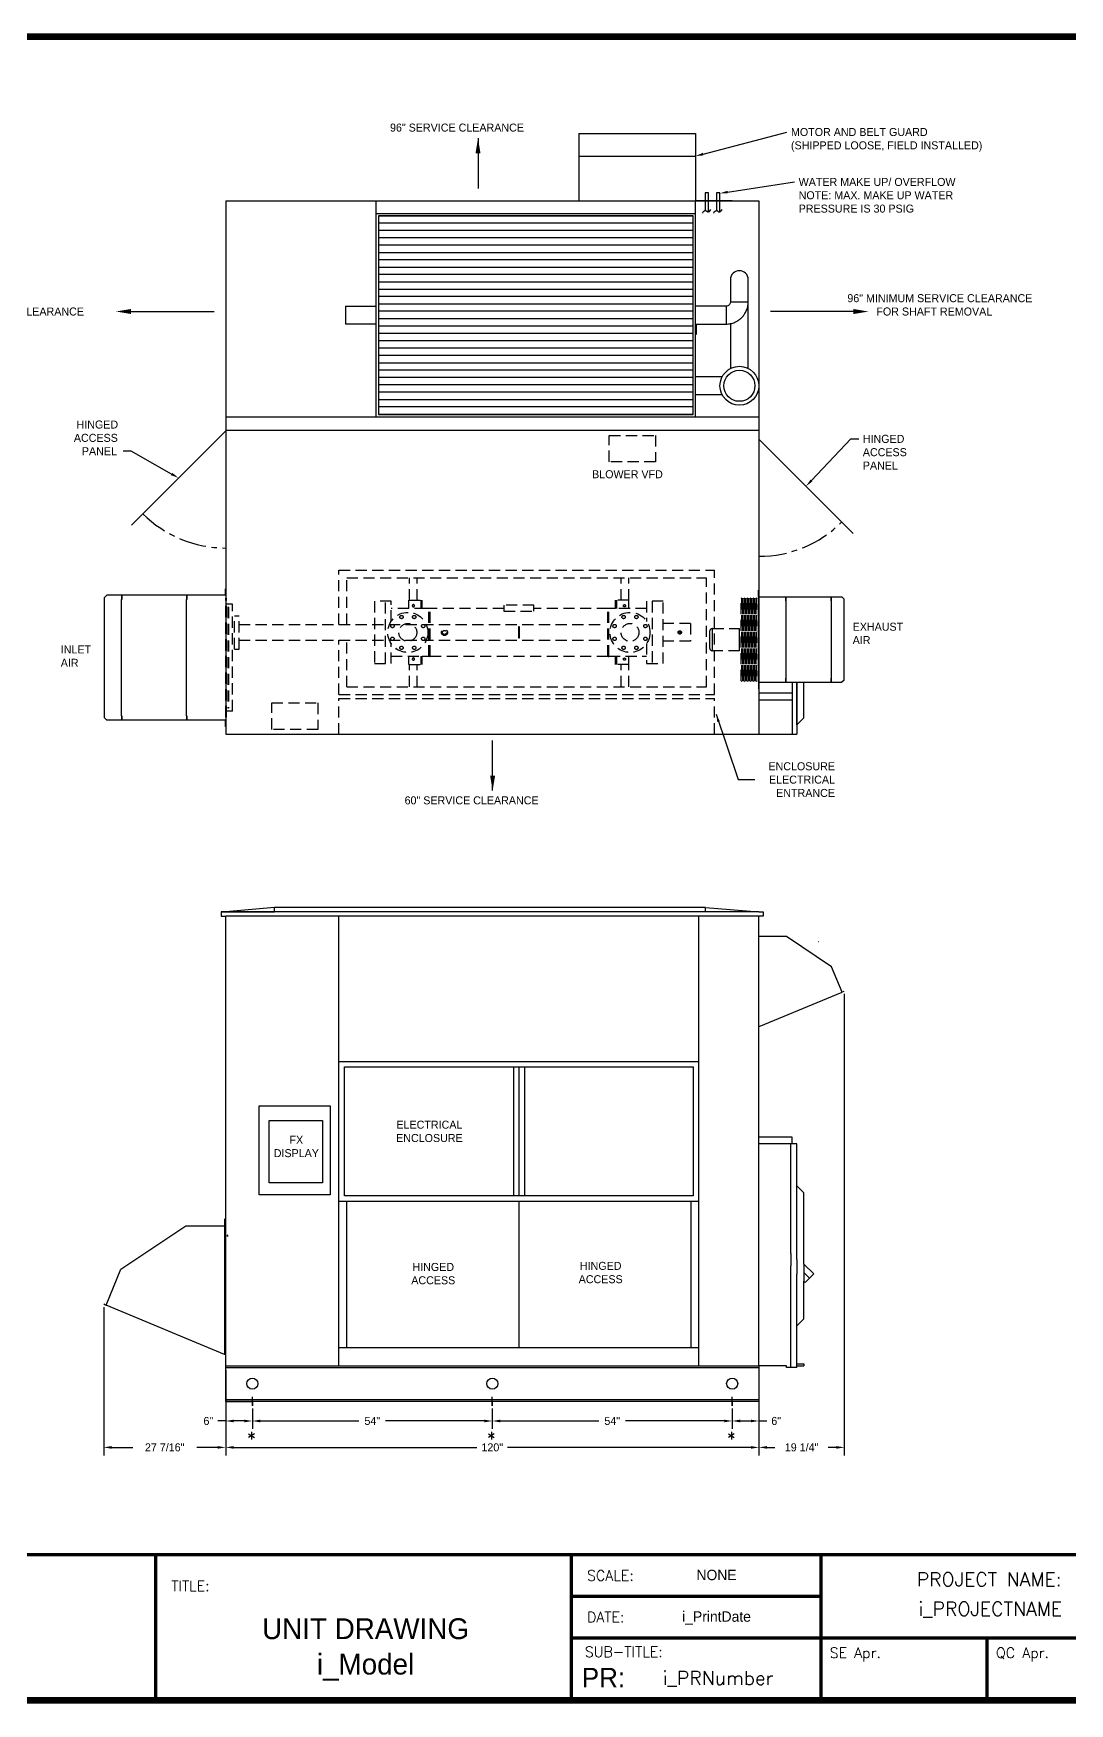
# Model space of a CAD drawing. Header units: inches. Extents: x -284 to 333, y -91 to 298.
# Drawn here: x -57.8 to 175.4, y -82.2 to 293.5 of the extents above; entities that cross this region are included whole.
import ezdxf
from ezdxf.enums import TextEntityAlignment as Align

# ---------------------------------------------------------------- set-up
doc = ezdxf.new("R2010")
doc.units = ezdxf.units.IN
doc.header["$MEASUREMENT"] = 0
doc.linetypes.add('CENTER', pattern=[2, 1.25, -0.25, 0.25, -0.25])
doc.linetypes.add('HIDDEN', pattern=[0.375, 0.25, -0.125])
doc.layers.get('0').update_dxf_attribs({"color": 10})
doc.layers.get('Defpoints').update_dxf_attribs({"color": 10})
doc.styles.add('ROMANS', font='romans.shx', dxfattribs={"height": 0.125})
doc.styles.add('SIMPLEX', font='SIMPLEX')
doc.dimstyles.new('STANDARD$0', dxfattribs={"dimtxt": 1.5, "dimasz": 1.5, "dimexe": 0.5, "dimexo": 0.5, "dimgap": 1, "dimtad": 0, "dimtih": 1, "dimtoh": 1, "dimzin": 0, "dimdsep": 46, "dimtxsty": 'Standard', "dimcen": -0.0625, "dimadec": 0, "dimazin": 0, "dimtfac": 1, "dimtofl": 0, "dimtmove": 0, "dimatfit": 3, "dimfxl": 1, "dimtolj": 1, "dimtzin": 0, "dimarcsym": 0})

# ---------------------------------------------------------------- blocks, each defined once
blk = doc.blocks.new('*D18')
at = {"color": 0, "lineweight": -2, "ltscale": 5}
for p, q in [((-41.95, 6.97), (-41.95, -26.4)), ((-14.5, -7.26), (-14.5, -26.4)), ((-40.15, -24.6), (-35.43, -24.6)), ((-16.3, -24.6), (-21.03, -24.6))]:
    blk.add_line(p, q, dxfattribs=at)
at = {"color": 0, "ltscale": 5}
for points in [[(-40.15, -24.3), (-40.15, -24.9), (-41.95, -24.6)], [(-16.3, -24.3), (-16.3, -24.9), (-14.5, -24.6)]]:
    blk.add_solid(points, dxfattribs=at)
at = {"layer": 'Defpoints', "color": 0, "ltscale": 5}
for p in [(-41.95, 7.59), (-14.5, -6.63), (-14.5, -24.6)]:
    blk.add_point(p, dxfattribs=at)
at = {"color": 0, "ltscale": 5, "insert": (-28.23, -24.6), "char_height": 1.8, "attachment_point": 5}
blk.add_mtext('\\A1;27 7/16"', dxfattribs=at)
blk = doc.blocks.new('*D19')
at = {"color": 0, "lineweight": -2, "ltscale": 5}
for p, q in [((124.73, 77.43), (124.73, -26.4)), ((105.5, -7.26), (105.5, -26.4)), ((107.3, -24.6), (109.11, -24.6)), ((122.93, -24.6), (121.11, -24.6))]:
    blk.add_line(p, q, dxfattribs=at)
at = {"color": 0, "ltscale": 5}
for points in [[(107.3, -24.3), (107.3, -24.9), (105.5, -24.6)], [(122.93, -24.3), (122.93, -24.9), (124.73, -24.6)]]:
    blk.add_solid(points, dxfattribs=at)
at = {"layer": 'Defpoints', "color": 0, "ltscale": 5}
for p in [(124.73, 78.05), (105.5, -6.63), (105.5, -24.6)]:
    blk.add_point(p, dxfattribs=at)
at = {"color": 0, "ltscale": 5, "insert": (115.11, -24.6), "char_height": 1.8, "attachment_point": 5}
blk.add_mtext('\\A1;19 1/4"', dxfattribs=at)

msp = doc.modelspace()

# ---------------------------------------------------------------- linework, layer by layer
at = {"color": 1, "linetype": 'Continuous'}
for p, q in [((64.9797, 270.9669), (64.9797, 265.8759)), ((64.9797, 270.9669), (91.2297, 270.9669)), ((91.2297, 270.9669), (91.2297, 265.8759)), ((64.9797, 265.8759), (91.2297, 265.8759)), ((64.9797, 265.8759), (64.9797, 255.8419)), ((91.2297, 265.8759), (91.2297, 255.8419)), ((19.3547, 255.8419), (91.2297, 255.8419)), ((19.3547, 252.9669), (19.3547, 255.8419)), ((91.2297, 252.9669), (91.2297, 255.8419)), ((19.3547, 250.7169), (19.3547, 252.9669)), ((19.3547, 252.9669), (91.2297, 252.9669)), ((90.7297, 252.4669), (19.8547, 252.4669)), ((19.8547, 252.4669), (19.8547, 207.7169)), ((90.72935, 252.39676), (19.88491, 252.39676)), ((90.7297, 207.7169), (90.7297, 252.4669)), ((91.2297, 250.7169), (91.2297, 252.9669)), ((19.3547, 209.4669), (19.3547, 250.7169)), ((19.3707, 250.7169), (19.3547, 250.7169)), ((19.3707, 209.4669), (19.3707, 250.7169)), ((90.72935, 250.79676), (19.88491, 250.79676)), ((90.72935, 249.10788), (19.88491, 249.10788)), ((91.2137, 250.7169), (91.2297, 250.7169)), ((91.2137, 209.4669), (91.2137, 250.7169)), ((91.2297, 209.4669), (91.2297, 250.7169)), ((90.72935, 247.50788), (19.88491, 247.50788)), ((90.72935, 245.81899), (19.88491, 245.81899)), ((90.72935, 244.1301), (19.88491, 244.1301)), ((90.72935, 242.5301), (19.88491, 242.5301)), ((90.72935, 240.84121), (19.88491, 240.84121)), ((90.72935, 239.24121), (19.88491, 239.24121)), ((90.72935, 237.55232), (19.88491, 237.55232)), ((99.1047, 238.10782), (99.1047, 235.10782)), ((103.1047, 235.10782), (103.1047, 238.10782)), ((90.72935, 235.86343), (19.88491, 235.86343)), ((90.72935, 234.26343), (19.88491, 234.26343)), ((99.1047, 235.10782), (99.1047, 233.10782)), ((99.1047, 233.10782), (103.10478, 233.10782)), ((103.1047, 233.10782), (103.1047, 235.10782)), ((103.1047, 218.11631), (103.1047, 233.10782)), ((12.4637, 232.0919), (12.4637, 228.09182)), ((12.4637, 232.0919), (19.3547, 232.0919)), ((90.72935, 232.57454), (19.88491, 232.57454)), ((90.72935, 230.97454), (19.88491, 230.97454)), ((90.72935, 229.28565), (19.88491, 229.28565)), ((98.1207, 232.0919), (91.2297, 232.0919)), ((98.1207, 232.0919), (98.1207, 228.09182)), ((19.3547, 228.0919), (12.4637, 228.0919)), ((90.72935, 227.59676), (19.88491, 227.59676)), ((90.72935, 225.99676), (19.88491, 225.99676)), ((91.2297, 228.0919), (98.1207, 228.0919)), ((91.4797, 227.8419), (91.2297, 227.8419)), ((91.2297, 225.8419), (91.4797, 225.8419)), ((91.4797, 225.8419), (91.4797, 227.8419)), ((99.1047, 228.19346), (99.1047, 218.09982)), ((90.72935, 224.30788), (19.88491, 224.30788)), ((90.72935, 222.70788), (19.88491, 222.70788)), ((90.72935, 221.01899), (19.88491, 221.01899)), ((90.72935, 219.3301), (19.88491, 219.3301)), ((90.72935, 217.7301), (19.88491, 217.7301)), ((90.72935, 216.04121), (19.88491, 216.04121)), ((90.72935, 214.44121), (19.88491, 214.44121)), ((97.22961, 216.2169), (91.2297, 216.2169)), ((90.72935, 212.75232), (19.88491, 212.75232)), ((90.72935, 211.06343), (19.88491, 211.06343)), ((91.2297, 212.2169), (97.22961, 212.2169)), ((19.3547, 207.2169), (19.3547, 209.4669)), ((19.3707, 209.4669), (19.3547, 209.4669)), ((19.3547, 207.2169), (91.2297, 207.2169)), ((19.8547, 207.7169), (90.7297, 207.7169)), ((90.72935, 209.46343), (19.88491, 209.46343)), ((90.72935, 207.77454), (19.88491, 207.77454)), ((91.2137, 209.4669), (91.2297, 209.4669)), ((91.2297, 207.2169), (91.2297, 209.4669))]:
    msp.add_line(p, q, dxfattribs=at)
at = {"color": 1, "ltscale": 5}
for p, q in [((42.28629, 269.89824), (42.28629, 258.6158)), ((-14.5043, 255.8419), (105.4957, 255.8419)), ((-14.5043, 255.8419), (-14.5043, 135.8419)), ((99.4797, 255.8419), (91.2297, 255.8419)), ((94.17462, 257.62051), (93.44305, 257.62051)), ((93.44305, 257.62051), (93.44305, 253.68892)), ((94.17462, 253.32252), (94.17462, 257.62051)), ((94.17462, 255.8419), (95.9674, 255.8419)), ((96.69897, 257.62051), (95.9674, 257.62051)), ((95.9674, 257.62051), (95.9674, 253.68892)), ((96.69897, 253.32252), (96.69897, 257.62051)), ((105.4957, 255.8419), (105.4957, 135.8419)), ((-37.38078, 230.92059), (-17.10709, 230.92059)), ((128.37218, 230.92059), (108.09849, 230.92059)), ((-14.5043, 207.2169), (105.4957, 207.2169)), ((105.4957, 208.2169), (105.4957, 202.2169)), ((-14.5043, 204.08579), (-35.7175, 182.87258)), ((-14.5043, 204.2169), (105.4957, 204.2169)), ((105.4957, 202.2169), (126.7089, 181.0037)), ((-41.75875, 166.60942), (-41.35547, 167.04592)), ((-41.75875, 139.48242), (-41.75875, 166.60942)), ((-41.35547, 167.04592), (-41.29865, 167.04592)), ((-14.5678, 167.10842), (-41.23999, 167.10842)), ((-37.93043, 139.98342), (-37.93043, 166.10842)), ((-37.93007, 139.98342), (-37.93007, 166.10842)), ((-37.88156, 167.04492), (-37.88156, 166.10842)), ((-37.88119, 167.04492), (-37.88156, 167.04492)), ((-37.88156, 166.10842), (-37.88119, 166.10842)), ((-37.88119, 166.10842), (-37.88119, 167.04492)), ((-23.3016, 139.98342), (-23.3016, 166.10842)), ((-23.30105, 139.98342), (-23.30105, 166.10842)), ((-23.28325, 167.04492), (-23.28325, 166.10842)), ((-23.2827, 167.04492), (-23.2827, 167.04592)), ((-23.2827, 166.10842), (-23.2827, 167.04492)), ((-14.5678, 167.10842), (-14.5678, 168.54592)), ((-14.5678, 167.10842), (-14.5678, 167.04592)), ((-14.5043, 168.54592), (-14.5668, 168.54592)), ((-14.5668, 167.10942), (-14.5668, 168.54592)), ((-14.5668, 167.10942), (-14.5043, 167.10942)), ((-14.5043, 167.10942), (-14.5043, 168.54592)), ((-14.5043, 167.10942), (-14.5043, 138.98242)), ((105.43945, 166.81673), (105.43945, 168.25323)), ((105.43945, 168.25323), (105.50195, 168.25323)), ((105.50195, 166.81673), (105.43945, 166.81673)), ((105.43945, 166.81673), (105.43945, 147.43973)), ((105.50195, 166.81673), (105.50195, 168.25323)), ((105.50295, 168.25323), (105.50295, 166.81573)), ((105.50295, 166.81573), (105.50295, 166.75323)), ((105.50295, 166.75323), (124.09119, 166.75323)), ((105.50295, 166.75223), (111.56357, 166.75223)), ((111.56357, 166.75223), (111.56357, 166.75323)), ((111.56357, 165.81573), (111.56357, 166.75223)), ((111.56412, 166.75223), (121.74815, 166.75223)), ((111.56412, 166.75223), (111.56412, 165.81573)), ((111.58192, 165.81573), (111.58192, 148.44073)), ((111.58247, 165.81573), (111.58247, 148.44073)), ((121.74815, 165.81573), (121.74815, 166.75223)), ((121.74815, 166.75223), (121.74852, 166.75223)), ((121.74852, 165.81573), (121.74815, 165.81573)), ((121.74852, 166.75223), (124.09212, 166.75223)), ((121.74852, 166.75223), (121.74852, 165.81573)), ((121.79702, 165.81573), (121.79702, 148.44073)), ((121.79739, 165.81573), (121.79739, 148.44073)), ((124.09212, 166.75223), (124.14986, 166.75223)), ((124.14985, 166.75323), (124.20668, 166.75323)), ((124.20668, 166.75323), (124.60995, 166.31673)), ((124.60995, 166.31673), (124.60995, 147.93973)), ((105.50195, 147.43973), (105.43945, 147.43973)), ((105.43945, 147.43973), (105.43945, 146.00323)), ((105.50195, 147.43973), (105.50195, 146.00323)), ((105.50295, 147.50423), (111.56357, 147.50423)), ((105.50295, 147.44073), (105.50295, 147.50323)), ((105.50295, 147.50323), (124.09119, 147.50323)), ((105.50295, 147.44073), (105.50295, 146.00323)), ((111.56357, 148.44073), (111.56357, 147.50423)), ((111.56357, 147.50423), (111.56357, 147.50323)), ((111.56412, 147.50423), (111.56412, 148.44073)), ((111.56412, 147.50423), (121.74815, 147.50423)), ((121.74815, 148.44073), (121.74815, 147.50423)), ((121.74852, 148.44073), (121.74815, 148.44073)), ((121.74815, 147.50423), (121.74852, 147.50423)), ((121.74852, 147.50423), (121.74852, 148.44073)), ((121.74852, 147.50423), (124.09212, 147.50423)), ((124.09212, 147.50423), (124.14986, 147.50423)), ((124.20668, 147.50323), (124.14985, 147.50323)), ((124.60995, 147.93973), (124.20668, 147.50323)), ((105.43945, 146.00323), (105.50195, 146.00323)), ((-41.35547, 139.04592), (-41.75875, 139.48242)), ((-41.29865, 139.04592), (-41.35547, 139.04592)), ((-41.24091, 139.04692), (-41.29865, 139.04692)), ((-41.23999, 138.98342), (-41.23999, 139.04592)), ((-37.88156, 139.04692), (-37.88156, 139.98342)), ((-37.88156, 139.98342), (-37.88119, 139.98342)), ((-37.88119, 139.04692), (-37.88156, 139.04692)), ((-37.88119, 139.98342), (-37.88119, 139.04692)), ((-23.28325, 139.04692), (-23.28325, 139.98342)), ((-23.2827, 139.98342), (-23.2827, 139.04692)), ((-23.2827, 139.04692), (-23.2827, 139.04592)), ((-14.5678, 138.98342), (-14.5678, 139.04592)), ((-14.5678, 138.98342), (-41.23999, 138.98342)), ((-14.5678, 137.54592), (-14.5678, 138.98342)), ((-14.5668, 138.98242), (-14.5043, 138.98242)), ((-14.5668, 138.98242), (-14.5668, 137.54592)), ((-14.5043, 137.54592), (-14.5668, 137.54592)), ((-14.5043, 138.98242), (-14.5043, 137.54592)), ((-14.5043, 135.8419), (105.4957, 135.8419)), ((-14.5043, 135.8419), (105.4957, 135.8419)), ((-14.5043, 95.86658), (-15.5043, 95.86658)), ((-15.5043, 95.86658), (-15.5043, 94.86658)), ((-15.5043, 95.86658), (-3.5043, 95.86658)), ((-15.5043, 94.86658), (-14.5043, 94.86658)), ((-3.5043, 96.86658), (-14.5043, 95.86658)), ((105.4957, 95.86658), (-14.5043, 95.86658)), ((-14.5043, -6.25842), (-14.5043, 94.86658)), ((106.4957, 94.86658), (-14.5043, 94.86658)), ((-3.5043, 95.86658), (-3.5043, 96.86658)), ((93.4957, 96.86658), (-3.5043, 96.86658)), ((10.9957, -6.25842), (10.9957, 94.86658)), ((91.9957, -6.25842), (91.9957, 94.86658)), ((93.4957, 95.86658), (93.4957, 96.86658)), ((93.4957, 96.86658), (105.4957, 95.86658)), ((105.4957, 95.86658), (93.4957, 95.86658)), ((105.4957, 95.86658), (106.4957, 95.86658)), ((105.4957, -6.25842), (105.4957, 94.86658)), ((106.4957, 95.86658), (106.4957, 94.86658)), ((111.68232, 90.29972), (105.6217, 90.29972)), ((121.86635, 83.49496), (111.68232, 90.29972)), ((118.91119, 89.1764), (118.97369, 89.1764)), ((124.20994, 77.83702), (121.86635, 83.49496)), ((105.5582, 70.11122), (124.20994, 77.83702)), ((124.32543, 77.88686), (124.7287, 78.0539)), ((10.9957, 62.23218), (91.9957, 62.23218)), ((12.2457, 60.98218), (90.7457, 60.98218)), ((12.2457, 31.98218), (12.2457, 60.98218)), ((50.2457, 60.98218), (50.2457, 50.10621)), ((51.4957, 60.98218), (51.4957, 50.10621)), ((52.7457, 60.98218), (52.7457, 50.10621)), ((90.7457, 60.98218), (90.7457, 31.98218)), ((50.2457, 42.93989), (50.2457, 31.98218)), ((51.4957, 42.93989), (51.4957, 31.98218)), ((52.7457, 42.93989), (52.7457, 31.98218)), ((91.9957, 30.73218), (10.9957, 30.73218)), ((90.7457, 31.98218), (12.2457, 31.98218)), ((12.7457, -2.16449), (12.7457, 30.73218)), ((90.2457, -2.16449), (90.2457, 30.73218)), ((-14.6918, 25.36908), (-14.6918, 26.80558)), ((-38.06814, 15.48805), (-23.4702, 25.24208)), ((-23.4702, 25.24208), (-14.7553, 25.24208)), ((-14.7553, 25.24208), (-14.7543, 25.24208)), ((-14.6918, 25.24208), (-14.7543, 25.24208)), ((-14.6918, -3.69642), (-14.6918, 25.24208)), ((-41.42749, 7.37787), (-38.06814, 15.48805)), ((-41.54297, 7.4277), (-41.94625, 7.59474)), ((-41.48615, 7.40217), (-41.42749, 7.37787)), ((-14.7553, -3.67012), (-41.42749, 7.37787)), ((-14.6918, -3.69642), (-14.7543, -3.69642)), ((10.9957, -2.16449), (91.9957, -2.16449)), ((-14.5043, -6.25842), (105.4957, -6.25842)), ((-14.5043, -14.25842), (-14.5043, -6.25842)), ((-14.5043, -6.63342), (105.4957, -6.63342)), ((105.4957, -6.25842), (105.4957, -14.25842)), ((105.4957, -13.88342), (-14.5043, -13.88342)), ((105.4957, -14.25842), (-14.5043, -14.25842)), ((-14.5043, -14.25842), (-8.5043, -14.25842)), ((-14.5043, -14.88342), (-14.5043, -20.46202)), ((-8.5043, -15.25842), (-8.5043, -13.25842)), ((-8.5043, -14.25842), (-8.5043, -15.25842)), ((45.4957, -15.25842), (45.4957, -13.25842)), ((45.4957, -14.25842), (45.4957, -15.25842)), ((99.4957, -15.25842), (99.4957, -13.25842)), ((105.4957, -14.25842), (99.4957, -14.25842)), ((99.4957, -14.25842), (99.4957, -15.25842)), ((105.4957, -14.88342), (105.4957, -20.46202)), ((-14.5043, -18.66202), (-16.3043, -18.66202)), ((-14.5043, -15.50842), (-14.5043, -26.40149)), ((-10.3043, -18.66202), (-12.7043, -18.66202)), ((-8.5043, -15.88342), (-8.5043, -20.46202)), ((-8.5043, -16.50842), (-8.5043, -20.46202)), ((-6.7043, -18.66202), (15.4957, -18.66202)), ((43.6957, -18.66202), (21.4957, -18.66202)), ((45.4957, -15.88342), (45.4957, -20.46202)), ((45.4957, -16.50842), (45.4957, -20.46202)), ((47.2957, -18.66202), (69.4957, -18.66202)), ((97.6957, -18.66202), (75.4957, -18.66202)), ((99.4957, -15.88342), (99.4957, -20.46202)), ((99.4957, -16.50842), (99.4957, -20.46202)), ((101.2957, -18.66202), (103.6957, -18.66202)), ((105.4957, -15.50842), (105.4957, -26.40149)), ((105.4957, -18.66202), (107.2957, -18.66202)), ((-12.7043, -24.60149), (42.0457, -24.60149)), ((103.6957, -24.60149), (48.9457, -24.60149))]:
    msp.add_line(p, q, dxfattribs=at)
at = {"color": 1, "linetype": 'HIDDEN', "ltscale": 10}
for p, q in [((71.83451, 203.04596), (82.21429, 203.04596)), ((71.83451, 197.11898), (71.83451, 203.04596)), ((82.21429, 203.04596), (82.21429, 197.11898)), ((82.21429, 197.11898), (71.83451, 197.11898)), ((10.9957, 172.72953), (95.4957, 172.72953)), ((10.9957, 160.47953), (10.9957, 172.72953)), ((12.7457, 170.97953), (93.7457, 170.97953)), ((12.7457, 160.47953), (12.7457, 170.97953)), ((26.84241, 165.97953), (26.84241, 170.97953)), ((28.59241, 165.97953), (28.59241, 170.97953)), ((74.4957, 165.97953), (74.4957, 170.97953)), ((76.2457, 165.97953), (76.2457, 170.97953)), ((93.7457, 146.47953), (93.7457, 170.97953)), ((95.4957, 144.72953), (95.4957, 172.72953)), ((-14.5043, 139.68948), (-14.5043, 166.43948)), ((-14.3168, 166.43948), (-14.5043, 166.43948)), ((-14.3168, 139.68948), (-14.3168, 166.43948)), ((18.9957, 165.72953), (18.9957, 151.72953)), ((22.7457, 165.72953), (18.9957, 165.72953)), ((21.4957, 151.72953), (21.4957, 165.72953)), ((22.7457, 161.21699), (22.7457, 165.72953)), ((26.7457, 164.10453), (26.7457, 165.97953)), ((26.7457, 165.97953), (29.7457, 165.97953)), ((29.4957, 164.10453), (29.4957, 165.97953)), ((29.7457, 164.10453), (29.7457, 165.97953)), ((76.2457, 165.97953), (73.2457, 165.97953)), ((73.2457, 164.10453), (73.2457, 165.97953)), ((73.4957, 164.10453), (73.4957, 165.97953)), ((76.2457, 164.10453), (76.2457, 165.97953)), ((80.2457, 165.72953), (80.2457, 161.21699)), ((83.9957, 165.72953), (80.2457, 165.72953)), ((81.4957, 165.72953), (81.4957, 151.72953)), ((83.9957, 151.72953), (83.9957, 165.72953)), ((101.53008, 147.81223), (101.53008, 166.37473)), ((101.58633, 166.37473), (101.58633, 147.81223)), ((101.86758, 147.81223), (101.86758, 166.37473)), ((101.92383, 166.37473), (101.92383, 147.81223)), ((102.20508, 147.81223), (102.20508, 166.37473)), ((102.26133, 166.37473), (102.26133, 147.81223)), ((102.54258, 147.81223), (102.54258, 166.37473)), ((102.59883, 166.37473), (102.59883, 147.81223)), ((102.88008, 147.81223), (102.88008, 166.37473)), ((102.93633, 166.37473), (102.93633, 147.81223)), ((103.21758, 147.81223), (103.21758, 166.37473)), ((103.27383, 166.37473), (103.27383, 147.81223)), ((103.55508, 147.81223), (103.55508, 166.37473)), ((103.61133, 166.37473), (103.61133, 147.81223)), ((103.89258, 147.81223), (103.89258, 166.37473)), ((103.94883, 166.37473), (103.94883, 147.81223)), ((104.23008, 147.81223), (104.23008, 166.37473)), ((104.28633, 166.37473), (104.28633, 147.81223)), ((104.56758, 147.81223), (104.56758, 166.37473)), ((104.62383, 166.37473), (104.62383, 147.81223)), ((104.90508, 147.81223), (104.90508, 166.37473)), ((104.96133, 166.37473), (104.96133, 147.81223)), ((105.4957, 166.59973), (105.43945, 166.59973)), ((105.43945, 147.58723), (105.43945, 166.59973)), ((105.4957, 147.58723), (105.4957, 166.59973)), ((-13.0043, 165.09573), (-14.3168, 165.09573)), ((-13.8793, 164.43948), (-14.0043, 164.43948)), ((-14.0043, 164.43948), (-14.0043, 141.68948)), ((-13.8793, 164.43948), (-13.8793, 141.68948)), ((-13.0043, 141.03323), (-13.0043, 165.09573)), ((-12.5043, 154.97953), (-12.5043, 162.47953)), ((-12.5043, 162.47953), (-11.5043, 162.47953)), ((-11.5043, 154.97953), (-11.5043, 162.47953)), ((30.4957, 164.10453), (22.7457, 164.10453)), ((31.2457, 164.10453), (29.7457, 164.10453)), ((31.2457, 153.35453), (31.2457, 164.10453)), ((31.4957, 153.35453), (31.4957, 164.10453)), ((48.1207, 164.10453), (31.4957, 164.10453)), ((54.8707, 164.85453), (48.1207, 164.85453)), ((48.1207, 164.85453), (48.1207, 163.47953)), ((48.1207, 163.47953), (54.8707, 163.47953)), ((54.8707, 163.47953), (54.8707, 164.85453)), ((71.4957, 164.10453), (54.8707, 164.10453)), ((71.4957, 153.35453), (71.4957, 164.10453)), ((71.7457, 153.35453), (71.7457, 164.10453)), ((73.2457, 164.10453), (71.7457, 164.10453)), ((80.2457, 164.10453), (73.2457, 164.10453)), ((-11.5043, 160.47953), (70.4957, 160.47953)), ((51.3707, 159.97953), (51.3707, 157.47953)), ((51.6207, 159.97953), (51.3707, 159.97953)), ((51.6207, 157.47953), (51.6207, 159.97953)), ((90.1257, 160.72953), (83.9957, 160.72953)), ((90.1257, 160.72953), (90.1257, 156.72953)), ((94.41445, 158.9216), (94.41445, 157.09348)), ((95.08945, 159.5966), (101.16445, 159.5966)), ((95.08945, 157.09348), (95.08945, 159.5966)), ((101.16445, 157.09348), (101.16445, 159.5966)), ((-12.5043, 154.97953), (-11.5043, 154.97953)), ((-11.5043, 156.97953), (70.4957, 156.97953)), ((10.9957, 144.72953), (10.9957, 156.97953)), ((12.7457, 146.47953), (12.7457, 156.97953)), ((22.7457, 151.72953), (22.7457, 156.24206)), ((51.3707, 157.47953), (51.6207, 157.47953)), ((80.2457, 156.24206), (80.2457, 151.72953)), ((90.1257, 156.72953), (83.9957, 156.72953)), ((94.41445, 157.09348), (94.41445, 155.26535)), ((95.08945, 154.59035), (95.08945, 157.09348)), ((101.16445, 154.59035), (95.08945, 154.59035)), ((101.16445, 154.59035), (101.16445, 157.09348)), ((105.43945, 157.09348), (105.43945, 157.12823)), ((105.43945, 157.09348), (105.43945, 157.09348)), ((-14.5043, 153.06448), (-14.5043, 153.04592)), ((18.9957, 151.72953), (22.7457, 151.72953)), ((22.7457, 153.35453), (30.4957, 153.35453)), ((26.7457, 151.47953), (26.7457, 153.35453)), ((26.7457, 151.47953), (29.7457, 151.47953)), ((26.84241, 146.47953), (26.84241, 151.47953)), ((28.59241, 146.47953), (28.59241, 151.47953)), ((29.4957, 151.47953), (29.4957, 153.35453)), ((29.7457, 151.47953), (29.7457, 153.35453)), ((29.7457, 153.35453), (31.2457, 153.35453)), ((31.4957, 153.35453), (71.4957, 153.35453)), ((71.7457, 153.35453), (80.2457, 153.35453)), ((71.7457, 153.35453), (73.2457, 153.35453)), ((73.2457, 151.47953), (73.2457, 153.35453)), ((76.2457, 151.47953), (73.2457, 151.47953)), ((73.4957, 151.47953), (73.4957, 153.35453)), ((74.4957, 146.47953), (74.4957, 151.47953)), ((76.2457, 151.47953), (76.2457, 153.35453)), ((76.2457, 146.47953), (76.2457, 151.47953)), ((80.2457, 151.72953), (83.9957, 151.72953)), ((105.4957, 147.58723), (105.43945, 147.58723)), ((10.9957, 144.72953), (95.4957, 144.72953)), ((10.9957, 143.8419), (95.4957, 143.8419)), ((10.9957, 135.8419), (10.9957, 143.8419)), ((12.7457, 146.47953), (93.7457, 146.47953)), ((95.4957, 135.8419), (95.4957, 143.8419)), ((-14.3168, 139.68948), (-14.5043, 139.68948)), ((-13.0043, 141.03323), (-14.3168, 141.03323)), ((-13.8793, 141.68948), (-14.0043, 141.68948)), ((-14.6918, -2.60217), (-14.6918, 24.14783)), ((-14.5043, 24.14783), (-14.6918, 24.14783)), ((-14.6918, -2.60217), (-14.6918, 24.14783)), ((-14.5043, 24.14783), (-14.6918, 24.14783)), ((-14.5043, -2.60217), (-14.5043, 24.14783)), ((-14.5043, -2.60217), (-14.5043, 24.14783)), ((-14.1918, 23.10912), (-14.1918, 22.80408)), ((-14.0668, 23.10912), (-14.1918, 23.10912)), ((-14.0668, 23.10912), (-14.0668, 22.80408)), ((-14.6918, 10.77283), (-14.6918, 10.80981)), ((-14.6918, 10.77283), (-14.6918, 10.80981)), ((-14.6918, 10.77283), (-14.6918, 10.77283)), ((-14.6918, 10.77283), (-14.6918, 10.77283)), ((-14.5043, -2.60217), (-14.6918, -2.60217)), ((-14.5043, -2.60217), (-14.6918, -2.60217))]:
    msp.add_line(p, q, dxfattribs=at)
at = {"color": 1}
for p, q in [((112.96359, 147.50423), (112.96359, 135.8419)), ((114.07453, 147.50423), (114.07453, 135.8419)), ((114.07453, 137.97659), (114.07453, 147.50423)), ((115.64672, 139.54878), (115.64672, 147.50423)), ((112.96359, 145.05143), (105.4957, 145.05143)), ((112.96359, 143.47925), (105.4957, 143.47925)), ((115.64672, 139.54878), (114.07453, 137.97659)), ((105.4957, 135.8419), (114.07453, 135.8419)), ((112.96359, 45.18646), (105.4957, 45.18646)), ((112.96359, 43.65854), (112.96359, 45.18646)), ((114.07453, 43.65854), (105.4957, 43.65854)), ((112.72967, 19.0178), (112.72967, 43.65854)), ((114.07453, 17.67293), (114.07453, 43.65854)), ((115.64672, 32.65322), (114.07453, 34.22541)), ((115.64672, 16.65292), (115.64672, 32.65322)), ((112.72967, 19.0178), (112.72967, 16.23853)), ((112.72967, -6.65146), (112.72967, 16.23853)), ((114.07453, 17.67293), (114.07453, 14.33414)), ((117.86261, 14.43703), (115.64672, 16.65292)), ((115.64672, 16.65292), (115.64672, 12.76195)), ((114.07453, -6.65146), (114.07453, 14.33414)), ((116.88986, 13.46429), (115.64672, 14.70743)), ((115.64672, 4.35385), (115.64672, 12.76195)), ((115.91712, 12.49155), (115.64672, 12.76195)), ((117.86261, 14.43703), (115.91712, 12.49155)), ((115.64672, 4.35385), (114.07453, 2.78166)), ((111.71625, -6.25842), (105.4957, -6.25842)), ((111.71625, -6.65146), (111.71625, -6.25842)), ((114.07453, -6.65146), (111.71625, -6.65146)), ((114.07453, -5.78696), (115.64672, -5.78696)), ((114.07453, -6.25842), (115.64672, -6.25842)), ((115.64672, -5.78696), (115.64672, -6.25842))]:
    msp.add_line(p, q, dxfattribs=at)
at = {"ltscale": 5}
for p, q in [((95.89059, 140.35706), (100.8274, 125.61674)), ((100.8274, 125.61674), (104.62154, 125.61674)), ((-6.95419, 52.21651), (9.04581, 52.21651)), ((-6.95419, 32.21651), (-6.95419, 52.21651)), ((-4.73284, 48.92376), (7.26716, 48.92376)), ((-4.73284, 34.92376), (-4.73284, 48.92376)), ((7.26716, 48.92376), (7.26716, 34.92376)), ((9.04581, 52.21651), (9.04581, 34.21651)), ((50.2457, 50.10621), (50.2457, 42.93989)), ((51.4957, 50.10621), (51.4957, 42.93989)), ((52.7457, 50.10621), (52.7457, 42.93989)), ((7.26716, 34.92376), (-4.73284, 34.92376)), ((9.04581, 34.21651), (9.04581, 32.21651)), ((9.04581, 32.21651), (-6.95419, 32.21651)), ((51.4957, 30.73218), (51.4957, -2.16449))]:
    msp.add_line(p, q, dxfattribs=at)
at = {"lineweight": 30}
for p, q in [((-30.23964, -81.48619), (-30.23964, -48.74194)), ((63.31536, -48.74194), (250.42536, -48.74194)), ((63.31536, -81.48619), (63.31536, -48.74194)), ((119.44836, -48.74194), (119.44836, -81.48619)), ((119.44836, -58.09744), (63.31536, -58.09744)), ((250.42536, -67.45294), (63.31536, -67.45294)), ((156.87036, -67.45294), (156.87036, -81.48619))]:
    msp.add_line(p, q, dxfattribs=at)
at = {"const_width": 1.49688}
msp.add_lwpolyline([(-273.48264, -81.48619), (325.26936, -81.48619), (325.26936, 292.73381), (-273.48264, 292.73381), (-273.48264, -81.48619)], dxfattribs=at)
at = {"color": 1, "ltscale": 5}
for points in [[(92.97033, 266.33441), (111.82578, 271.3012)], [(98.47583, 257.78274), (113.55397, 260.07088)], [(-26.67823, 194.36433), (-35.77268, 199.50041), (-37.57268, 199.50041)], [(117.33926, 192.91794), (126.19282, 202.27741), (127.99282, 202.27741)], [(45.56957, 123.13459), (45.56957, 134.41703)]]:
    msp.add_lwpolyline(points, dxfattribs=at)
at = {"color": 1, "linetype": 'HIDDEN', "ltscale": 10}
for points in [[(31.4957, 164.10453), (31.37696, 164.14217), (31.29491, 164.12981), (31.2457, 164.10453)], [(71.7457, 164.10453), (71.62696, 164.14217), (71.54491, 164.12981), (71.4957, 164.10453)], [(31.2457, 153.35453), (31.36444, 153.31688), (31.44649, 153.32924), (31.4957, 153.35453)], [(71.4957, 153.35453), (71.61444, 153.31688), (71.69649, 153.32924), (71.7457, 153.35453)]]:
    msp.add_lwpolyline(points, dxfattribs=at)
for points in [[(-14.5043, 153.06448), (-14.5043, 153.06216), (-14.5043, 153.0668)], [(-14.5043, 153.04592), (-14.5043, 153.0552), (-14.5043, 153.0552)], [(-4.14408, 142.85435), (6.2357, 142.85435), (6.2357, 136.92737), (-4.14408, 136.92737)]]:
    msp.add_lwpolyline(points, close=True, dxfattribs=at)
at = {"lineweight": 30, "const_width": 0.74844}
for points in [[(325.26936, -48.74194), (-123.79464, -48.74194), (-123.79464, -81.48619)], [(-30.23964, -48.74194), (-30.23964, -81.48619)], [(63.31536, -48.74194), (63.31536, -81.48619)], [(119.44836, -48.74194), (119.44836, -81.48619)], [(119.44836, -58.09744), (63.31536, -58.09744)], [(250.42536, -67.45294), (63.31536, -67.45294)], [(156.87036, -67.45294), (156.87036, -81.48619)]]:
    msp.add_lwpolyline(points, dxfattribs=at)
at = {"color": 1, "linetype": 'Continuous'}
for radius in [4.375, 3.5]:
    msp.add_circle((101.1207, 214.2169), radius, dxfattribs=at)
at = {"color": 1, "linetype": 'HIDDEN', "ltscale": 10}
for centre, radius in [((26.4957, 158.72953), 4.5), ((25.06064, 162.19407), 0.375), ((27.93076, 162.19407), 0.375), ((76.4957, 158.72953), 4.5), ((75.06064, 162.19407), 0.375), ((75.2457, 164.72953), 0.25), ((77.93076, 162.19407), 0.375), ((23.03115, 160.16459), 0.375), ((26.4957, 158.72953), 2.013), ((29.96025, 160.16459), 0.375), ((34.7457, 158.72953), 0.6875), ((34.7457, 158.72953), 0.45), ((73.03115, 160.16459), 0.375), ((76.4957, 158.72953), 2.013), ((79.96025, 160.16459), 0.375), ((87.6957, 158.72953), 0.375), ((87.6957, 158.72953), 0.21875), ((23.03115, 157.29446), 0.375), ((25.06064, 155.26498), 0.375), ((27.93076, 155.26498), 0.375), ((29.96025, 157.29446), 0.375), ((73.03115, 157.29446), 0.375), ((75.06064, 155.26498), 0.375), ((77.93076, 155.26498), 0.375), ((79.96025, 157.29446), 0.375), ((75.2457, 152.72953), 0.25)]:
    msp.add_circle(centre, radius, dxfattribs=at)
at = {"color": 1, "linetype": 'HIDDEN', "ltscale": 10, "extrusion": (0, 0, -1)}
for centre in [(-27.7457, 164.72953), (-27.7457, 152.72953)]:
    msp.add_circle(centre, 0.25, dxfattribs=at)
at = {"color": 1, "ltscale": 5}
for centre in [(-8.5043, -10.25842), (45.4957, -10.25842), (99.4957, -10.25842)]:
    msp.add_circle(centre, 1.25, dxfattribs=at)
at = {"color": 1, "linetype": 'Continuous'}
msp.add_arc((101.1047, 238.10782), 2, 0, 180, dxfattribs=at)
at = {"color": 1, "linetype": 'CENTER', "ltscale": 5}
for centre, start, end in [((-14.5043, 204.08579), 225, 270), ((105.4957, 202.2169), 270, 315)]:
    msp.add_arc(centre, 26.3684, start, end, dxfattribs=at)
at = {"color": 1, "ltscale": 5}
for centre, radius, start, end in [((-41.23747, 167.04725), 0.06123, 92.3554853, 182.1760952), ((-37.8806, 167.04496), 0.000964, 92.3554853, 182.1760952), ((-37.88033, 167.0451), 0.000884, 110.6112167, 191.2782893), ((-23.28239, 167.0451), 0.000884, 110.6112172, 191.2782894), ((111.56325, 166.75241), 0.000884, 348.7217105, 69.3887829), ((121.74756, 166.75227), 0.000964, 357.8239048, 87.6445143), ((121.74728, 166.75241), 0.000884, 348.7217105, 69.3887829), ((124.09115, 166.75227), 0.000964, 357.8239048, 87.6445143), ((111.56325, 147.50406), 0.000884, 290.6112171, 11.2782895), ((121.74756, 147.5042), 0.000964, 272.3554857, 2.1760952), ((121.74728, 147.50406), 0.000884, 290.6112171, 11.2782895), ((124.09115, 147.5042), 0.000964, 272.3554857, 2.1760952), ((-41.23747, 139.0446), 0.06123, 177.8239048, 267.6445147), ((-41.23995, 139.04689), 0.000964, 177.8239048, 267.6445147), ((-37.8806, 139.04689), 0.000964, 177.8239048, 267.6445147), ((-37.88033, 139.04675), 0.000884, 168.7217107, 249.3887833), ((-23.28239, 139.04675), 0.000884, 168.7217106, 249.3887828)]:
    msp.add_arc(centre, radius, start, end, dxfattribs=at)
at = {"color": 1, "linetype": 'HIDDEN', "ltscale": 10}
for centre, radius, start, end in [((101.5582, 166.37473), 0.02813, 0, 180), ((101.8957, 166.37473), 0.02813, 0, 180), ((102.2332, 166.37473), 0.02813, 0, 180), ((102.5707, 166.37473), 0.02813, 0, 180), ((102.9082, 166.37473), 0.02813, 0, 180), ((103.2457, 166.37473), 0.02813, 0, 180), ((103.5832, 166.37473), 0.02813, 0, 180), ((103.9207, 166.37473), 0.02813, 0, 180), ((104.2582, 166.37473), 0.02813, 0, 180), ((104.5957, 166.37473), 0.02813, 0, 180), ((104.9332, 166.37473), 0.02813, 0, 180), ((95.08945, 158.9216), 0.675, 90, 180), ((95.08945, 155.26535), 0.675, 180, 270), ((101.5582, 147.81223), 0.02813, 180, 0), ((101.8957, 147.81223), 0.02813, 180, 0), ((102.2332, 147.81223), 0.02813, 180, 0), ((102.5707, 147.81223), 0.02813, 180, 0), ((102.9082, 147.81223), 0.02813, 180, 0), ((103.2457, 147.81223), 0.02813, 180, 0), ((103.5832, 147.81223), 0.02813, 180, 0), ((103.9207, 147.81223), 0.02813, 180, 0), ((104.2582, 147.81223), 0.02813, 180, 0), ((104.5957, 147.81223), 0.02813, 180, 0), ((104.9332, 147.81223), 0.02813, 180, 0)]:
    msp.add_arc(centre, radius, start, end, dxfattribs=at)
at = {"color": 1, "ltscale": 5}
for points, knots in [([(92.87142, 253.07246), (92.84809, 253.37552), (93.54362, 254.00869), (93.99615, 252.99373), (94.55795, 253.5767), (94.70661, 253.83885)], [0, 0, 0, 0, 0.911873942, 1.455399823, 2.359498146, 2.359498146, 2.359498146, 2.359498146]), ([(95.39577, 253.07246), (95.37244, 253.37552), (96.06797, 254.00869), (96.5205, 252.99373), (97.0823, 253.5767), (97.23096, 253.83885)], [0, 0, 0, 0, 0.911873942, 1.455399823, 2.359498146, 2.359498146, 2.359498146, 2.359498146]), ([(-14.5043, 167.10942), (-14.50506, 167.10201), (-14.50657, 167.0872), (-14.51831, 167.06768), (-14.53544, 167.05332), (-14.55311, 167.04669), (-14.56413, 167.04611), (-14.5678, 167.04592)], [0, 0, 0, 0, 0.223049751, 0.445131334, 0.667212557, 0.889293597, 1, 1, 1, 1]), ([(105.43945, 166.81673), (105.44021, 166.80932), (105.44172, 166.79452), (105.45346, 166.775), (105.47059, 166.76064), (105.48826, 166.754), (105.49928, 166.75343), (105.50295, 166.75323)], [0, 0, 0, 0, 0.223049751, 0.445131334, 0.667212557, 0.889293597, 1, 1, 1, 1]), ([(105.43945, 147.43973), (105.44021, 147.44715), (105.44172, 147.46195), (105.45346, 147.48147), (105.47059, 147.49583), (105.48826, 147.50247), (105.49928, 147.50304), (105.50295, 147.50323)], [0, 0, 0, 0, 0.223049751, 0.445131334, 0.667212557, 0.889293597, 1, 1, 1, 1]), ([(-14.5043, 138.98242), (-14.50506, 138.98984), (-14.50657, 139.00464), (-14.51831, 139.02416), (-14.53544, 139.03852), (-14.55311, 139.04515), (-14.56413, 139.04573), (-14.5678, 139.04592)], [0, 0, 0, 0, 0.223049751, 0.445131334, 0.667212557, 0.889293597, 1, 1, 1, 1])]:
    msp.add_open_spline(points, degree=3, knots=knots, dxfattribs=at)
at = {"color": 1, "linetype": 'Continuous'}
for points, knots in [([(98.1207, 228.0919), (98.50067, 228.09519), (98.81584, 228.13053), (99.14662, 228.20252), (99.45208, 228.269), (99.77084, 228.36672), (100.06682, 228.49189), (100.31824, 228.59822), (100.55322, 228.72435), (100.78178, 228.87012), (100.94416, 228.97368), (101.1033, 229.08715), (101.2538, 229.20829), (101.42277, 229.34429), (101.58084, 229.48994), (101.72951, 229.64724), (101.9242, 229.85323), (102.10276, 230.0792), (102.26057, 230.31374), (102.4213, 230.5526), (102.5605, 230.80037), (102.67732, 231.06651), (102.80918, 231.36694), (102.91252, 231.69079), (102.98351, 232.00202), (103.06478, 232.35835), (103.10364, 232.69815), (103.1047, 233.10782)], [0, 0, 0, 0, 0.132188095, 0.132188095, 0.132188095, 0.254254776, 0.254254776, 0.254254776, 0.357946984, 0.357946984, 0.357946984, 0.43161097, 0.43161097, 0.43161097, 0.514315633, 0.514315633, 0.514315633, 0.622621365, 0.622621365, 0.622621365, 0.732924826, 0.732924826, 0.732924826, 0.857441078, 0.857441078, 0.857441078, 1, 1, 1, 1]), ([(99.1047, 233.10782), (99.10529, 232.98037), (99.08837, 232.87399), (99.05017, 232.76617), (99.01899, 232.67816), (98.97364, 232.58918), (98.91898, 232.51109), (98.8723, 232.44438), (98.81882, 232.38562), (98.75669, 232.33313), (98.67958, 232.26799), (98.58913, 232.2125), (98.49825, 232.1727), (98.38091, 232.1213), (98.26286, 232.09603), (98.1207, 232.0919)], [0, 0, 0, 0, 0.222409477, 0.222409477, 0.222409477, 0.403964228, 0.403964228, 0.403964228, 0.559034791, 0.559034791, 0.559034791, 0.751497948, 0.751497948, 0.751497948, 1, 1, 1, 1])]:
    msp.add_open_spline(points, degree=3, knots=knots, dxfattribs=at)
at = {"color": 1, "ltscale": 5}
for points in [[(-14.5668, 167.10942), (-14.5678, 167.10842)], [(105.50195, 166.81673), (105.50295, 166.81573)], [(105.50195, 147.43973), (105.50295, 147.44073)], [(-14.5668, 138.98242), (-14.5678, 138.98342)], [(-14.7543, -3.69642), (-14.7553, -3.67012)]]:
    msp.add_open_spline(points, degree=1, dxfattribs=at)
for points in [[(42.85106, 266.50959), (42.28629, 269.89824), (41.72151, 266.50959)], [(93.04674, 266.0443), (91.2297, 265.8759), (92.89391, 266.62451)], [(98.52084, 257.48613), (96.6962, 257.51267), (98.43082, 258.07934)], [(-35.79213, 231.48536), (-39.18078, 230.92059), (-35.79213, 230.35581)], [(-37.38078, 231.22059), (-39.18078, 230.92059), (-37.38078, 230.62059)], [(126.78353, 230.35581), (130.17218, 230.92059), (126.78353, 231.48536)], [(128.37218, 231.22059), (130.17218, 230.92059), (128.37218, 230.62059)], [(-26.5307, 194.62555), (-25.1109, 193.47919), (-26.82575, 194.10311)], [(117.5572, 192.71178), (116.1023, 191.6103), (117.12132, 193.1241)], [(96.1551, 138.55151), (95.89059, 140.35706), (96.72639, 138.73489)], [(45.0048, 126.52324), (45.56957, 123.13459), (46.13435, 126.52324)], [(-12.7043, -18.36202), (-12.7043, -18.96202), (-14.5043, -18.66202)], [(-10.3043, -18.36202), (-10.3043, -18.96202), (-8.5043, -18.66202)], [(-6.7043, -18.36202), (-6.7043, -18.96202), (-8.5043, -18.66202)], [(43.6957, -18.36202), (43.6957, -18.96202), (45.4957, -18.66202)], [(47.2957, -18.36202), (47.2957, -18.96202), (45.4957, -18.66202)], [(97.6957, -18.36202), (97.6957, -18.96202), (99.4957, -18.66202)], [(101.2957, -18.36202), (101.2957, -18.96202), (99.4957, -18.66202)], [(103.6957, -18.36202), (103.6957, -18.96202), (105.4957, -18.66202)], [(-12.7043, -24.30149), (-12.7043, -24.90149), (-14.5043, -24.60149)], [(103.6957, -24.30149), (103.6957, -24.90149), (105.4957, -24.60149)]]:
    msp.add_solid(points, dxfattribs=at)

# ---------------------------------------------------------------- texts
at = {"color": 1}
for s, p in [('96" SERVICE CLEARANCE', (22.48295, 271.39549)), ('MOTOR AND BELT GUARD', (112.72578, 270.4012)), ('(SHIPPED LOOSE, FIELD INSTALLED)', (112.72578, 267.4012)), ('WATER MAKE UP/ OVERFLOW', (114.45397, 259.17088)), ('NOTE: MAX. MAKE UP WATER', (114.45397, 256.17088)), ('PRESSURE IS 30 PSIG', (114.45397, 253.17088)), ('96" MINIMUM SERVICE CLEARANCE', (125.41315, 233.02059)), ('60" SERVICE CLEARANCE', (-76.54413, 230.02059)), ('FOR SHAFT REMOVAL', (131.94441, 230.02059)), ('ACCESS', (-48.67268, 201.60041)), ('HINGED', (-48.07268, 204.60041)), ('HINGED', (128.89282, 201.37741)), ('PANEL', (-46.87268, 198.60041)), ('ACCESS', (128.89282, 198.37741)), ('PANEL', (128.89282, 195.37741)), ('BLOWER VFD', (67.96643, 193.41575)), ('60" SERVICE CLEARANCE', (25.76623, 120.05532))]:
    msp.add_text(s, height=1.8, dxfattribs=at).set_placement(p)
at = {"color": 1, "style": 'ROMANS'}
for p in [(-9.71448, -24.12029), (44.28552, -24.12029), (98.28552, -24.12029)]:
    msp.add_text('*', height=2.99066, dxfattribs=at).set_placement(p)
at = {"lineweight": 30, "style": 'SIMPLEX'}
for s, p in [('SCALE:', (66.82368, -54.58913)), ('TITLE:', (-26.73132, -56.928)), ('DATE:', (66.82368, -63.94463)), ('SUB-TITLE:', (66.31686, -71.75676)), ('SE Apr.', (121.43704, -71.97411)), ('QC Apr.', (158.85904, -71.97411))]:
    msp.add_text(s, height=2.338875, dxfattribs=at).set_placement(p)
at = {"lineweight": 30}
for s, height, p in [('NONE', 2.338875, (95.97281, -54.46556)), ('UNIT DRAWING', 4.67775, (16.97992, -67.72746)), ('i_PrintDate', 2.338875, (95.97281, -63.82106)), ('i_Model', 4.67775, (16.97992, -75.69999))]:
    msp.add_text(s, height=height, dxfattribs=at).set_placement(p, align=Align.CENTER)
at = {"lineweight": 30, "style": 'SIMPLEX'}
for s, p in [('PROJECT NAME:', (157.34016, -55.83632)), ('i_PROJECTNAME', (157.57633, -62.48451)), ('i_PRNumber', (96.30088, -78.04024))]:
    msp.add_text(s, height=3.106026, dxfattribs=at).set_placement(p, align=Align.CENTER)
at = {"lineweight": 30}
msp.add_text('PR:', height=4.385391, dxfattribs=at).set_placement((75.40968, -78.58067), align=Align.RIGHT)
at = {"color": 1, "ltscale": 5, "char_height": 1.8}
for s, insert, attachment_point in [('EXHAUST\\PAIR', (126.61093, 160.91141), 1), ('INLET\\PAIR', (-51.61962, 155.79396), 1), ('ENCLOSURE\\PELECTRICAL\\PENTRANCE', (122.62957, 121.69487), 9), ('ELECTRICAL\\PENCLOSURE', (31.35208, 46.48218), 5), ('FX\\PDISPLAY', (1.40278, 43.07912), 5), ('HINGED\\PACCESS', (32.21867, 14.48018), 5), ('HINGED\\PACCESS', (69.89785, 14.72003), 5), ('\\A1;6"', (-18.4043, -18.66202), 5), ('\\A1;54"', (18.4957, -18.66202), 5), ('\\A1;54"', (72.4957, -18.66202), 5), ('\\A1;6"', (109.3957, -18.66202), 5), ('\\A1;120"', (45.4957, -24.60149), 5)]:
    msp.add_mtext(s, dxfattribs=dict(at, insert=insert, attachment_point=attachment_point))

# ---------------------------------------------------------------- dimensions: what is measured, and where the dimension line sits
at = {"color": 1, "ltscale": 5}
for base, p1, p2, picture, middle in [((105.4957, -24.60149), (124.7287, 78.0539), (105.4957, -6.63342), '*D19', (115.1122, -24.60149)), ((-14.504299, -24.601486), (-41.946245, 7.594743), (-14.504299, -6.633418), '*D18', (-28.225272, -24.601486))]:
    dim = msp.add_linear_dim(base=base, p1=p1, p2=p2, dimstyle='STANDARD$0', override={"dimscale": 10, "dimtxt": 0.18, "dimasz": 0.18, "dimexe": 0.18, "dimexo": 0.0625, "dimgap": 0.09, "dimdec": 4, "dimlunit": 5, "dimpost": '"', "dimcen": -0.2, "dimtdec": 4, "dimfrac": 2}, dxfattribs=at)
    dim.commit()
    dim.dimension.update_dxf_attribs({"geometry": picture, "text_midpoint": middle})

doc.saveas('drawing.dxf')
